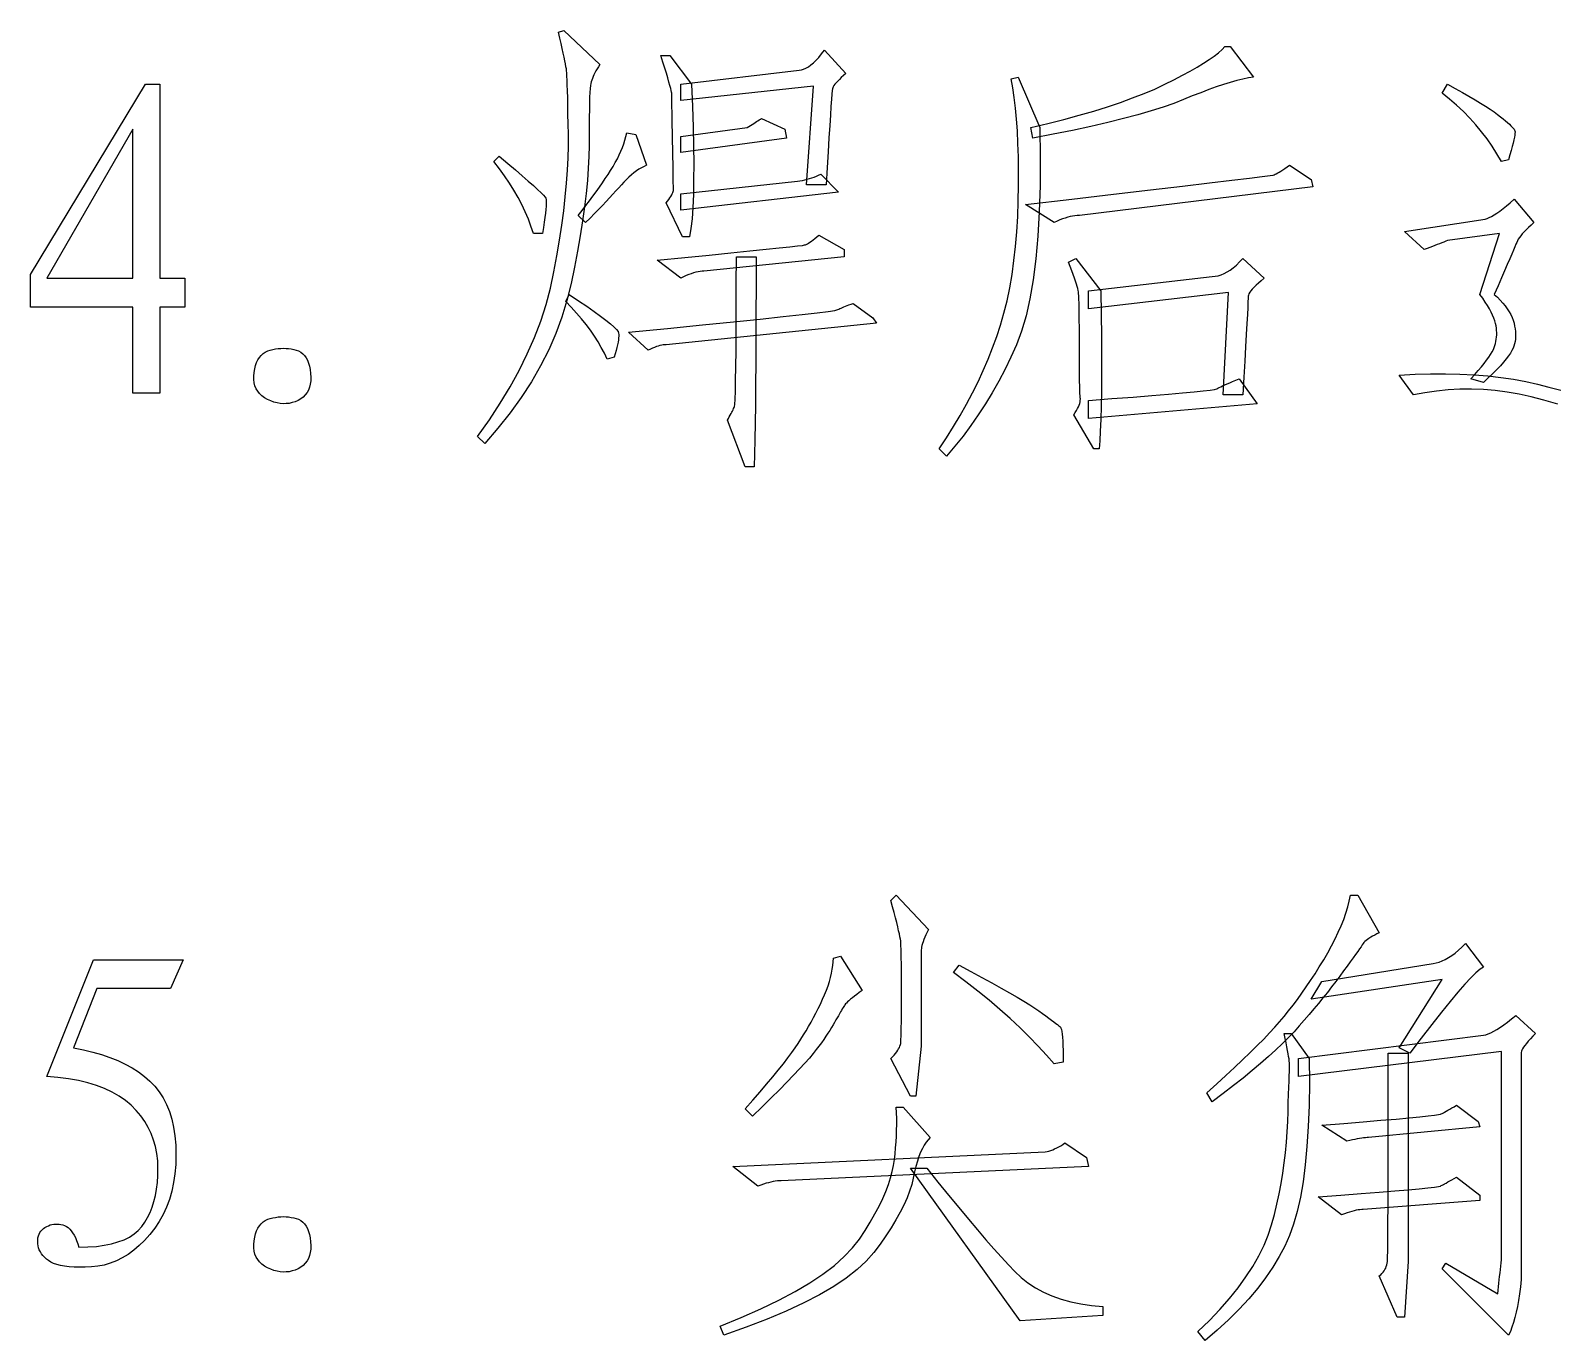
# Model space of a CAD drawing. Extents: x 0 to 420, y 0 to 297.
# Drawn here: x 28.97 to 43.88, y 33.81 to 46.63 of the extents above; entities that cross this region are included whole.
import ezdxf

# ---------------------------------------------------------------- set-up
doc = ezdxf.new("R2010")
doc.units = 0

msp = doc.modelspace()

# ---------------------------------------------------------------- linework, layer by layer
at = {"color": 7, "lineweight": 25}
for points in [[(34.097, 44.268), (34.126, 44.425), (34.151, 44.578), (34.173, 44.725), (34.192, 44.867), (34.207, 45.004), (34.22, 45.136), (34.229, 45.263), (34.235, 45.384), (34.238, 45.501), (34.238, 45.613), (34.236, 45.717), (34.234, 45.812), (34.233, 45.898), (34.231, 45.974), (34.229, 46.041), (34.227, 46.099), (34.226, 46.147), (34.224, 46.186), (34.222, 46.216), (34.22, 46.237), (34.218, 46.255), (34.214, 46.277), (34.21, 46.304), (34.203, 46.335), (34.196, 46.371), (34.188, 46.411), (34.178, 46.455), (34.167, 46.504), (34.155, 46.557), (34.141, 46.615), (34.194, 46.632), (34.546, 46.298), (34.532, 46.277), (34.52, 46.257), (34.508, 46.237), (34.498, 46.218), (34.488, 46.199), (34.48, 46.181), (34.473, 46.163), (34.467, 46.146), (34.462, 46.13), (34.458, 46.114), (34.454, 46.093), (34.451, 46.064), (34.449, 46.026), (34.446, 45.979), (34.444, 45.922), (34.443, 45.857), (34.442, 45.783), (34.441, 45.7), (34.44, 45.608), (34.44, 45.507), (34.438, 45.399), (34.433, 45.284), (34.424, 45.164), (34.412, 45.037), (34.396, 44.905), (34.377, 44.767), (34.354, 44.622), (34.328, 44.472), (34.298, 44.316), (34.264, 44.154), (34.224, 43.989), (34.174, 43.827), (34.115, 43.666), (34.045, 43.507), (33.965, 43.349), (33.876, 43.194), (33.777, 43.04), (33.668, 42.888), (33.549, 42.738), (33.421, 42.589), (33.35, 42.659), (33.465, 42.821), (33.571, 42.983), (33.669, 43.144), (33.757, 43.305), (33.836, 43.466), (33.906, 43.627), (33.967, 43.787), (34.02, 43.948), (34.063, 44.108)], [(35.249, 46.017), (35.248, 46.027), (35.244, 46.043), (35.239, 46.065), (35.232, 46.093), (35.222, 46.127), (35.211, 46.167), (35.197, 46.213), (35.181, 46.264), (35.163, 46.322), (35.143, 46.386), (35.231, 46.386), (35.442, 46.105), (35.451, 45.887), (35.458, 45.685), (35.463, 45.498), (35.465, 45.326), (35.464, 45.169), (35.461, 45.027), (35.456, 44.9), (35.448, 44.789), (35.437, 44.692), (35.424, 44.611), (35.354, 44.611), (35.196, 44.945), (35.209, 44.962), (35.221, 44.978), (35.232, 44.993), (35.241, 45.008), (35.249, 45.022), (35.255, 45.034), (35.26, 45.046), (35.263, 45.057), (35.266, 45.067), (35.266, 45.076), (35.266, 45.089), (35.266, 45.11), (35.265, 45.138), (35.265, 45.174), (35.264, 45.217), (35.263, 45.268), (35.262, 45.327), (35.261, 45.394), (35.259, 45.469), (35.257, 45.551), (35.256, 45.633), (35.254, 45.708), (35.253, 45.774), (35.252, 45.832), (35.251, 45.883), (35.25, 45.925), (35.249, 45.96), (35.249, 45.987), (35.249, 46.006)], [(35.337, 46.105), (36.497, 46.245), (36.518, 46.247), (36.54, 46.253), (36.563, 46.263), (36.587, 46.276), (36.611, 46.294), (36.636, 46.315), (36.662, 46.34), (36.688, 46.369), (36.715, 46.402), (36.743, 46.439), (36.954, 46.21), (36.93, 46.19), (36.909, 46.171), (36.89, 46.153), (36.874, 46.136), (36.859, 46.12), (36.847, 46.106), (36.837, 46.093), (36.83, 46.081), (36.825, 46.07), (36.822, 46.061), (36.82, 46.044), (36.817, 46.009), (36.813, 45.958), (36.808, 45.889), (36.802, 45.804), (36.796, 45.701), (36.788, 45.582), (36.78, 45.445), (36.771, 45.291), (36.76, 45.12), (36.567, 45.12), (36.637, 46.087), (35.337, 45.947)], [(40.944, 46.175), (40.893, 46.167), (40.838, 46.155), (40.779, 46.141), (40.716, 46.123), (40.65, 46.103), (40.579, 46.079), (40.505, 46.053), (40.427, 46.023), (40.344, 45.991), (40.258, 45.955), (40.165, 45.918), (40.059, 45.881), (39.941, 45.844), (39.811, 45.806), (39.67, 45.769), (39.516, 45.731), (39.35, 45.693), (39.173, 45.654), (38.983, 45.616), (38.782, 45.577), (38.764, 45.683), (38.929, 45.722), (39.087, 45.762), (39.237, 45.802), (39.379, 45.843), (39.514, 45.885), (39.641, 45.928), (39.76, 45.971), (39.872, 46.015), (39.977, 46.059), (40.074, 46.105), (40.164, 46.15), (40.247, 46.193), (40.323, 46.234), (40.392, 46.274), (40.454, 46.311), (40.509, 46.347), (40.558, 46.382), (40.6, 46.414), (40.635, 46.445), (40.663, 46.474), (40.715, 46.474)], [(30.239, 46.105), (30.239, 44.206), (30.485, 44.206), (30.485, 43.925), (30.239, 43.925), (30.239, 43.081), (29.975, 43.081), (29.975, 43.925), (28.973, 43.925), (28.973, 44.242), (30.098, 46.105)], [(38.624, 43.556), (38.569, 43.434), (38.512, 43.315), (38.451, 43.199), (38.387, 43.086), (38.32, 42.976), (38.25, 42.868), (38.177, 42.764), (38.101, 42.662), (38.021, 42.562), (37.938, 42.466), (37.868, 42.536), (37.94, 42.646), (38.008, 42.755), (38.073, 42.864), (38.135, 42.974), (38.193, 43.084), (38.248, 43.194), (38.298, 43.304), (38.346, 43.414), (38.39, 43.524), (38.43, 43.635), (38.467, 43.748), (38.501, 43.865), (38.531, 43.987), (38.557, 44.113), (38.58, 44.244), (38.599, 44.379), (38.615, 44.518), (38.627, 44.662), (38.636, 44.81), (38.641, 44.962), (38.644, 45.113), (38.644, 45.258), (38.642, 45.395), (38.638, 45.525), (38.632, 45.648), (38.624, 45.764), (38.614, 45.873), (38.602, 45.975), (38.587, 46.07), (38.571, 46.158), (38.641, 46.175), (38.852, 45.683), (38.856, 45.39), (38.854, 45.114), (38.846, 44.857), (38.833, 44.617), (38.813, 44.395), (38.787, 44.192), (38.755, 44.006), (38.717, 43.838), (38.673, 43.688)], [(42.842, 46.105), (42.917, 46.064), (42.987, 46.025), (43.052, 45.988), (43.111, 45.953), (43.165, 45.92), (43.215, 45.89), (43.259, 45.861), (43.298, 45.835), (43.332, 45.811), (43.361, 45.788), (43.386, 45.768), (43.409, 45.749), (43.429, 45.731), (43.447, 45.715), (43.462, 45.7), (43.475, 45.687), (43.485, 45.675), (43.493, 45.665), (43.499, 45.655), (43.502, 45.648), (43.503, 45.639), (43.502, 45.625), (43.5, 45.608), (43.496, 45.586), (43.491, 45.56), (43.484, 45.53), (43.475, 45.495), (43.465, 45.457), (43.453, 45.414), (43.44, 45.367), (43.37, 45.349), (43.326, 45.425), (43.279, 45.499), (43.229, 45.571), (43.176, 45.641), (43.119, 45.709), (43.06, 45.775), (42.997, 45.839), (42.931, 45.9), (42.862, 45.96), (42.79, 46.017)], [(35.337, 45.595), (35.987, 45.683), (36.004, 45.693), (36.021, 45.703), (36.037, 45.713), (36.052, 45.722), (36.066, 45.731), (36.08, 45.74), (36.093, 45.748), (36.105, 45.756), (36.117, 45.764), (36.128, 45.771), (36.356, 45.665), (36.374, 45.577), (35.337, 45.437)], [(29.975, 44.206), (29.975, 45.665), (29.132, 44.206)], [(34.651, 45.261), (34.675, 45.3), (34.697, 45.338), (34.717, 45.375), (34.735, 45.413), (34.752, 45.45), (34.767, 45.487), (34.78, 45.523), (34.792, 45.559), (34.801, 45.595), (34.809, 45.63), (34.897, 45.613), (35.003, 45.314), (34.978, 45.302), (34.953, 45.289), (34.929, 45.274), (34.904, 45.258), (34.88, 45.239), (34.855, 45.219), (34.83, 45.197), (34.806, 45.173), (34.781, 45.148), (34.757, 45.12), (34.731, 45.091), (34.703, 45.061), (34.673, 45.028), (34.641, 44.994), (34.607, 44.958), (34.571, 44.92), (34.533, 44.88), (34.492, 44.839), (34.45, 44.796), (34.405, 44.751), (34.335, 44.822), (34.373, 44.87), (34.409, 44.918), (34.444, 44.964), (34.478, 45.01), (34.51, 45.054), (34.541, 45.098), (34.571, 45.14), (34.599, 45.182), (34.626, 45.222)], [(33.561, 45.402), (33.645, 45.331), (33.72, 45.267), (33.787, 45.209), (33.845, 45.158), (33.895, 45.114), (33.937, 45.076), (33.97, 45.044), (33.994, 45.019), (34.01, 45.001), (34.018, 44.989), (34.021, 44.977), (34.022, 44.961), (34.022, 44.939), (34.021, 44.913), (34.018, 44.881), (34.014, 44.844), (34.008, 44.802), (34.001, 44.755), (33.993, 44.703), (33.983, 44.646), (33.895, 44.646), (33.872, 44.716), (33.846, 44.786), (33.816, 44.857), (33.783, 44.927), (33.746, 44.997), (33.705, 45.068), (33.661, 45.138), (33.614, 45.208), (33.563, 45.279), (33.508, 45.349)], [(35.337, 45.033), (36.479, 45.156), (36.504, 45.159), (36.528, 45.164), (36.551, 45.169), (36.575, 45.175), (36.598, 45.182), (36.62, 45.189), (36.643, 45.197), (36.665, 45.206), (36.686, 45.216), (36.708, 45.226), (36.883, 45.05), (35.337, 44.874)], [(38.712, 44.927), (39.166, 44.981), (39.574, 45.029), (39.934, 45.071), (40.247, 45.108), (40.513, 45.14), (40.732, 45.166), (40.904, 45.187), (41.029, 45.203), (41.107, 45.213), (41.137, 45.217), (41.145, 45.22), (41.155, 45.224), (41.166, 45.229), (41.18, 45.237), (41.194, 45.246), (41.211, 45.256), (41.23, 45.268), (41.25, 45.282), (41.272, 45.297), (41.296, 45.314), (41.507, 45.173), (41.524, 45.103), (39.239, 44.822), (39.217, 44.821), (39.195, 44.819), (39.172, 44.815), (39.149, 44.81), (39.125, 44.804), (39.1, 44.796), (39.074, 44.787), (39.048, 44.777), (39.021, 44.765), (38.993, 44.751)], [(43.071, 43.222), (43.108, 43.263), (43.142, 43.302), (43.173, 43.338), (43.2, 43.372), (43.225, 43.404), (43.246, 43.434), (43.264, 43.461), (43.279, 43.486), (43.291, 43.509), (43.299, 43.53), (43.306, 43.549), (43.311, 43.569), (43.316, 43.589), (43.319, 43.61), (43.321, 43.631), (43.323, 43.652), (43.323, 43.674), (43.322, 43.696), (43.32, 43.718), (43.317, 43.741), (43.312, 43.764), (43.305, 43.789), (43.295, 43.816), (43.283, 43.845), (43.269, 43.875), (43.252, 43.906), (43.232, 43.939), (43.21, 43.974), (43.186, 44.01), (43.159, 44.048), (43.352, 44.646), (42.842, 44.575), (42.824, 44.568), (42.805, 44.561), (42.785, 44.553), (42.764, 44.545), (42.741, 44.536), (42.718, 44.527), (42.694, 44.518), (42.668, 44.508), (42.642, 44.498), (42.614, 44.488), (42.421, 44.663), (43.212, 44.786), (43.23, 44.792), (43.251, 44.8), (43.274, 44.811), (43.299, 44.826), (43.326, 44.844), (43.355, 44.864), (43.386, 44.889), (43.42, 44.916), (43.455, 44.946), (43.493, 44.98), (43.686, 44.751), (43.659, 44.727), (43.635, 44.704), (43.612, 44.682), (43.592, 44.661), (43.574, 44.641), (43.559, 44.623), (43.545, 44.605), (43.534, 44.588), (43.526, 44.573), (43.519, 44.558), (43.512, 44.54), (43.502, 44.515), (43.488, 44.483), (43.471, 44.443), (43.451, 44.395), (43.427, 44.341), (43.4, 44.279), (43.37, 44.209), (43.336, 44.132), (43.299, 44.048), (43.33, 44.02), (43.358, 43.992), (43.383, 43.964), (43.406, 43.936), (43.427, 43.908), (43.445, 43.879), (43.461, 43.851), (43.474, 43.823), (43.485, 43.795), (43.493, 43.767), (43.499, 43.739), (43.504, 43.712), (43.507, 43.686), (43.508, 43.66), (43.508, 43.635), (43.507, 43.611), (43.503, 43.587), (43.498, 43.564), (43.492, 43.542), (43.484, 43.521), (43.473, 43.498), (43.458, 43.474), (43.439, 43.446), (43.417, 43.417), (43.39, 43.385), (43.359, 43.35), (43.323, 43.313), (43.284, 43.273), (43.241, 43.231), (43.194, 43.187)], [(36.936, 44.417), (35.565, 44.277), (35.547, 44.276), (35.528, 44.274), (35.508, 44.27), (35.486, 44.265), (35.464, 44.259), (35.441, 44.251), (35.416, 44.242), (35.391, 44.232), (35.364, 44.22), (35.337, 44.206), (35.108, 44.382), (35.376, 44.409), (35.616, 44.433), (35.828, 44.455), (36.014, 44.474), (36.172, 44.49), (36.302, 44.503), (36.405, 44.514), (36.481, 44.523), (36.529, 44.528), (36.549, 44.532), (36.557, 44.534), (36.566, 44.538), (36.577, 44.544), (36.589, 44.551), (36.602, 44.56), (36.617, 44.571), (36.633, 44.583), (36.651, 44.596), (36.67, 44.611), (36.69, 44.628), (36.936, 44.488)], [(36.075, 44.417), (36.075, 44.131), (36.074, 43.863), (36.073, 43.612), (36.072, 43.379), (36.07, 43.165), (36.069, 42.968), (36.066, 42.789), (36.064, 42.629), (36.061, 42.486), (36.057, 42.361), (35.969, 42.361), (35.794, 42.818), (35.804, 42.835), (35.813, 42.851), (35.822, 42.866), (35.83, 42.881), (35.838, 42.895), (35.844, 42.907), (35.85, 42.919), (35.855, 42.93), (35.86, 42.94), (35.864, 42.95), (35.867, 42.972), (35.87, 43.022), (35.873, 43.1), (35.875, 43.205), (35.877, 43.338), (35.879, 43.499), (35.88, 43.687), (35.881, 43.903), (35.881, 44.146), (35.882, 44.417)], [(39.186, 42.87), (39.199, 42.891), (39.211, 42.911), (39.221, 42.93), (39.23, 42.948), (39.237, 42.965), (39.242, 42.981), (39.246, 42.997), (39.248, 43.011), (39.249, 43.025), (39.248, 43.037), (39.246, 43.054), (39.245, 43.078), (39.243, 43.11), (39.242, 43.15), (39.241, 43.198), (39.24, 43.254), (39.24, 43.317), (39.239, 43.389), (39.239, 43.469), (39.239, 43.556), (39.239, 43.643), (39.239, 43.723), (39.238, 43.795), (39.238, 43.858), (39.237, 43.914), (39.236, 43.962), (39.235, 44.002), (39.233, 44.034), (39.232, 44.058), (39.23, 44.075), (39.228, 44.088), (39.223, 44.106), (39.218, 44.126), (39.21, 44.15), (39.202, 44.178), (39.191, 44.208), (39.179, 44.242), (39.165, 44.28), (39.15, 44.321), (39.133, 44.365), (39.204, 44.4), (39.45, 44.083), (39.453, 43.853), (39.455, 43.639), (39.456, 43.442), (39.455, 43.262), (39.454, 43.099), (39.452, 42.953), (39.449, 42.823), (39.444, 42.711), (39.439, 42.615), (39.432, 42.536), (39.38, 42.536)], [(39.327, 44.083), (40.54, 44.224), (40.568, 44.226), (40.597, 44.231), (40.626, 44.24), (40.655, 44.252), (40.685, 44.268), (40.715, 44.287), (40.745, 44.31), (40.776, 44.336), (40.807, 44.366), (40.839, 44.4), (41.049, 44.206), (41.019, 44.182), (40.993, 44.16), (40.969, 44.139), (40.948, 44.119), (40.931, 44.101), (40.917, 44.084), (40.906, 44.069), (40.898, 44.054), (40.893, 44.042), (40.891, 44.031), (40.891, 44.011), (40.889, 43.975), (40.887, 43.921), (40.883, 43.851), (40.878, 43.763), (40.872, 43.657), (40.865, 43.535), (40.858, 43.395), (40.849, 43.238), (40.839, 43.064), (40.645, 43.064), (40.698, 44.066), (39.327, 43.908)], [(34.247, 44.048), (34.337, 43.987), (34.418, 43.932), (34.49, 43.881), (34.552, 43.836), (34.605, 43.795), (34.649, 43.76), (34.683, 43.73), (34.708, 43.705), (34.724, 43.685), (34.73, 43.67), (34.731, 43.657), (34.731, 43.641), (34.73, 43.623), (34.727, 43.603), (34.724, 43.58), (34.719, 43.555), (34.712, 43.528), (34.705, 43.499), (34.696, 43.467), (34.686, 43.433), (34.616, 43.415), (34.59, 43.472), (34.56, 43.528), (34.528, 43.584), (34.492, 43.64), (34.453, 43.697), (34.411, 43.753), (34.366, 43.809), (34.318, 43.865), (34.266, 43.922), (34.212, 43.978)], [(34.827, 43.679), (35.208, 43.716), (35.55, 43.75), (35.853, 43.78), (36.116, 43.807), (36.341, 43.831), (36.526, 43.851), (36.672, 43.868), (36.779, 43.882), (36.846, 43.892), (36.875, 43.899), (36.884, 43.904), (36.895, 43.91), (36.907, 43.915), (36.92, 43.921), (36.934, 43.927), (36.95, 43.934), (36.966, 43.94), (36.984, 43.947), (37.004, 43.953), (37.024, 43.96), (37.217, 43.82), (37.253, 43.767), (35.196, 43.556), (35.182, 43.555), (35.166, 43.554), (35.151, 43.551), (35.134, 43.548), (35.117, 43.543), (35.099, 43.537), (35.08, 43.53), (35.061, 43.522), (35.041, 43.513), (35.02, 43.503)], [(31.592, 43.011), (31.564, 42.998), (31.535, 42.989), (31.506, 42.982), (31.477, 42.979), (31.447, 42.978), (31.417, 42.98), (31.387, 42.986), (31.356, 42.994), (31.325, 43.006), (31.294, 43.02), (31.264, 43.037), (31.238, 43.056), (31.215, 43.077), (31.197, 43.1), (31.182, 43.125), (31.17, 43.153), (31.163, 43.182), (31.159, 43.214), (31.158, 43.248), (31.162, 43.284), (31.168, 43.319), (31.177, 43.351), (31.187, 43.381), (31.2, 43.407), (31.215, 43.431), (31.231, 43.451), (31.25, 43.469), (31.271, 43.483), (31.295, 43.495), (31.32, 43.503), (31.346, 43.51), (31.372, 43.514), (31.398, 43.518), (31.424, 43.52), (31.45, 43.521), (31.475, 43.52), (31.5, 43.518), (31.525, 43.514), (31.55, 43.51), (31.575, 43.503), (31.598, 43.495), (31.62, 43.483), (31.639, 43.468), (31.656, 43.45), (31.672, 43.429), (31.685, 43.404), (31.695, 43.376), (31.704, 43.346), (31.711, 43.312), (31.715, 43.275), (31.717, 43.237), (31.716, 43.202), (31.712, 43.17), (31.704, 43.14), (31.694, 43.112), (31.68, 43.087), (31.663, 43.064), (31.642, 43.044), (31.619, 43.026)], [(39.327, 43.011), (39.558, 43.028), (39.765, 43.044), (39.949, 43.058), (40.11, 43.072), (40.247, 43.084), (40.361, 43.094), (40.452, 43.104), (40.519, 43.112), (40.563, 43.119), (40.584, 43.125), (40.594, 43.131), (40.607, 43.138), (40.622, 43.145), (40.64, 43.153), (40.661, 43.163), (40.684, 43.173), (40.71, 43.184), (40.738, 43.196), (40.77, 43.208), (40.803, 43.222), (40.979, 42.976), (39.327, 42.835)], [(37.393, 36.568), (37.41, 36.585), (37.425, 36.602), (37.439, 36.618), (37.451, 36.634), (37.461, 36.649), (37.47, 36.664), (37.478, 36.678), (37.483, 36.691), (37.487, 36.705), (37.49, 36.717), (37.492, 36.733), (37.493, 36.756), (37.494, 36.787), (37.496, 36.825), (37.496, 36.871), (37.497, 36.924), (37.498, 36.984), (37.498, 37.052), (37.499, 37.127), (37.499, 37.209), (37.499, 37.292), (37.498, 37.367), (37.498, 37.436), (37.497, 37.498), (37.496, 37.552), (37.496, 37.6), (37.494, 37.64), (37.493, 37.673), (37.492, 37.7), (37.49, 37.719), (37.487, 37.737), (37.483, 37.76), (37.478, 37.788), (37.47, 37.82), (37.461, 37.857), (37.451, 37.899), (37.439, 37.946), (37.425, 37.997), (37.41, 38.054), (37.393, 38.115), (37.446, 38.167), (37.762, 37.833), (37.749, 37.806), (37.737, 37.78), (37.727, 37.756), (37.717, 37.733), (37.71, 37.712), (37.703, 37.693), (37.698, 37.675), (37.695, 37.659), (37.693, 37.644), (37.692, 37.631), (37.692, 37.611), (37.692, 37.574), (37.692, 37.521), (37.692, 37.451), (37.692, 37.365), (37.692, 37.263), (37.692, 37.145), (37.692, 37.01), (37.692, 36.858), (37.692, 36.691), (37.639, 36.199), (37.587, 36.199)], [(40.54, 36.146), (40.487, 36.234), (40.583, 36.32), (40.673, 36.402), (40.758, 36.481), (40.837, 36.556), (40.911, 36.627), (40.98, 36.695), (41.043, 36.758), (41.1, 36.819), (41.152, 36.875), (41.199, 36.928), (41.243, 36.98), (41.286, 37.034), (41.33, 37.09), (41.373, 37.147), (41.416, 37.207), (41.459, 37.269), (41.502, 37.332), (41.545, 37.398), (41.587, 37.465), (41.63, 37.534), (41.67, 37.604), (41.708, 37.672), (41.742, 37.739), (41.773, 37.804), (41.801, 37.868), (41.826, 37.931), (41.847, 37.992), (41.866, 38.052), (41.881, 38.11), (41.893, 38.167), (41.964, 38.167), (42.174, 37.798), (42.151, 37.788), (42.129, 37.777), (42.109, 37.767), (42.09, 37.756), (42.073, 37.745), (42.058, 37.735), (42.045, 37.724), (42.034, 37.714), (42.024, 37.703), (42.016, 37.693), (42.008, 37.68), (41.996, 37.663), (41.981, 37.642), (41.963, 37.617), (41.942, 37.587), (41.917, 37.553), (41.89, 37.515), (41.859, 37.473), (41.825, 37.427), (41.788, 37.376), (41.748, 37.323), (41.708, 37.27), (41.666, 37.216), (41.623, 37.163), (41.579, 37.108), (41.534, 37.054), (41.487, 36.999), (41.439, 36.943), (41.39, 36.887), (41.34, 36.831), (41.286, 36.774), (41.226, 36.714), (41.16, 36.652), (41.089, 36.587), (41.012, 36.519), (40.929, 36.45), (40.841, 36.377), (40.746, 36.303), (40.646, 36.225)], [(36.725, 37.148), (36.745, 37.193), (36.763, 37.237), (36.779, 37.28), (36.793, 37.322), (36.804, 37.363), (36.814, 37.403), (36.821, 37.442), (36.827, 37.48), (36.83, 37.516), (36.831, 37.552), (36.901, 37.57), (37.112, 37.236), (37.085, 37.215), (37.06, 37.196), (37.038, 37.179), (37.018, 37.163), (37, 37.148), (36.984, 37.134), (36.971, 37.122), (36.96, 37.112), (36.951, 37.103), (36.945, 37.095), (36.939, 37.087), (36.933, 37.078), (36.926, 37.067), (36.918, 37.054), (36.91, 37.04), (36.901, 37.024), (36.891, 37.007), (36.88, 36.988), (36.869, 36.968), (36.857, 36.946), (36.844, 36.922), (36.83, 36.897), (36.814, 36.872), (36.797, 36.844), (36.778, 36.816), (36.758, 36.786), (36.737, 36.756), (36.714, 36.723), (36.689, 36.69), (36.664, 36.656), (36.634, 36.617), (36.597, 36.573), (36.552, 36.523), (36.501, 36.467), (36.442, 36.405), (36.376, 36.337), (36.303, 36.263), (36.222, 36.183), (36.135, 36.097), (36.04, 36.005), (35.969, 36.075), (36.044, 36.161), (36.114, 36.242), (36.178, 36.318), (36.238, 36.389), (36.292, 36.456), (36.342, 36.517), (36.386, 36.574), (36.425, 36.627), (36.459, 36.674), (36.488, 36.717), (36.514, 36.758), (36.54, 36.799), (36.565, 36.841), (36.589, 36.883), (36.613, 36.926), (36.637, 36.969), (36.66, 37.013), (36.682, 37.057), (36.704, 37.102)], [(42.368, 36.673), (42.79, 37.341), (41.507, 37.148), (41.612, 37.324), (42.702, 37.499), (42.73, 37.504), (42.759, 37.513), (42.789, 37.524), (42.82, 37.539), (42.851, 37.556), (42.883, 37.577), (42.916, 37.601), (42.949, 37.629), (42.983, 37.659), (43.018, 37.693), (43.194, 37.464), (43.161, 37.443), (43.12, 37.408), (43.07, 37.359), (43.011, 37.295), (42.944, 37.218), (42.867, 37.127), (42.782, 37.021), (42.688, 36.902), (42.585, 36.768), (42.473, 36.62)], [(30.221, 35.495), (30.219, 35.568), (30.211, 35.638), (30.198, 35.706), (30.179, 35.771), (30.155, 35.834), (30.126, 35.894), (30.092, 35.952), (30.053, 36.007), (30.008, 36.06), (29.958, 36.111), (29.902, 36.158), (29.84, 36.201), (29.773, 36.239), (29.699, 36.274), (29.619, 36.304), (29.534, 36.33), (29.442, 36.352), (29.345, 36.369), (29.241, 36.383), (29.132, 36.392), (29.589, 37.534), (30.467, 37.534), (30.344, 37.253), (29.624, 37.253), (29.395, 36.673), (29.491, 36.654), (29.583, 36.632), (29.669, 36.607), (29.751, 36.579), (29.828, 36.548), (29.9, 36.514), (29.968, 36.477), (30.031, 36.437), (30.089, 36.394), (30.142, 36.348), (30.191, 36.298), (30.234, 36.243), (30.272, 36.183), (30.305, 36.119), (30.333, 36.049), (30.356, 35.975), (30.374, 35.895), (30.387, 35.811), (30.395, 35.721), (30.397, 35.627), (30.395, 35.532), (30.387, 35.441), (30.374, 35.354), (30.356, 35.27), (30.333, 35.19), (30.305, 35.114), (30.272, 35.041), (30.234, 34.972), (30.191, 34.907), (30.142, 34.845), (30.091, 34.788), (30.038, 34.737), (29.984, 34.691), (29.928, 34.651), (29.872, 34.617), (29.814, 34.588), (29.755, 34.564), (29.695, 34.547), (29.634, 34.535), (29.571, 34.529), (29.51, 34.526), (29.453, 34.525), (29.4, 34.527), (29.352, 34.53), (29.307, 34.535), (29.267, 34.542), (29.231, 34.551), (29.2, 34.562), (29.172, 34.575), (29.149, 34.59), (29.129, 34.606), (29.111, 34.623), (29.095, 34.64), (29.082, 34.658), (29.07, 34.676), (29.06, 34.695), (29.053, 34.714), (29.048, 34.734), (29.045, 34.754), (29.044, 34.775), (29.044, 34.795), (29.047, 34.814), (29.052, 34.832), (29.058, 34.849), (29.066, 34.865), (29.075, 34.879), (29.087, 34.892), (29.1, 34.904), (29.115, 34.915), (29.132, 34.924), (29.149, 34.932), (29.167, 34.939), (29.184, 34.943), (29.202, 34.947), (29.219, 34.948), (29.237, 34.948), (29.255, 34.947), (29.272, 34.944), (29.29, 34.939), (29.307, 34.933), (29.325, 34.924), (29.341, 34.913), (29.357, 34.899), (29.372, 34.882), (29.386, 34.863), (29.4, 34.84), (29.413, 34.815), (29.425, 34.787), (29.437, 34.756), (29.448, 34.722), (29.536, 34.724), (29.619, 34.73), (29.695, 34.74), (29.766, 34.754), (29.83, 34.773), (29.889, 34.795), (29.941, 34.821), (29.988, 34.851), (30.029, 34.886), (30.063, 34.924), (30.093, 34.966), (30.12, 35.012), (30.144, 35.06), (30.164, 35.113), (30.182, 35.168), (30.196, 35.227), (30.207, 35.289), (30.215, 35.354), (30.22, 35.423)], [(38.993, 36.515), (38.917, 36.603), (38.835, 36.691), (38.749, 36.78), (38.658, 36.869), (38.562, 36.959), (38.461, 37.049), (38.355, 37.139), (38.245, 37.229), (38.129, 37.32), (38.008, 37.411), (38.061, 37.482), (38.177, 37.42), (38.284, 37.363), (38.383, 37.309), (38.473, 37.258), (38.556, 37.211), (38.63, 37.169), (38.695, 37.129), (38.753, 37.094), (38.802, 37.062), (38.843, 37.034), (38.879, 37.008), (38.911, 36.985), (38.94, 36.964), (38.966, 36.945), (38.988, 36.928), (39.008, 36.913), (39.024, 36.901), (39.037, 36.89), (39.048, 36.882), (39.054, 36.875), (39.059, 36.867), (39.064, 36.853), (39.068, 36.833), (39.071, 36.808), (39.074, 36.776), (39.077, 36.739), (39.078, 36.696), (39.08, 36.647), (39.08, 36.593), (39.081, 36.533)], [(43.335, 34.265), (43.338, 34.3), (43.342, 34.335), (43.345, 34.369), (43.349, 34.403), (43.352, 34.436), (43.356, 34.47), (43.359, 34.502), (43.363, 34.535), (43.366, 34.567), (43.37, 34.599), (43.37, 36.638), (41.383, 36.392), (41.383, 36.568), (43.194, 36.796), (43.216, 36.801), (43.24, 36.81), (43.267, 36.821), (43.295, 36.836), (43.326, 36.853), (43.359, 36.874), (43.393, 36.898), (43.43, 36.926), (43.469, 36.956), (43.51, 36.99), (43.704, 36.814), (43.677, 36.787), (43.653, 36.761), (43.632, 36.738), (43.614, 36.717), (43.598, 36.697), (43.586, 36.68), (43.576, 36.664), (43.569, 36.651), (43.565, 36.639), (43.563, 36.629), (43.563, 36.599), (43.563, 36.526), (43.563, 36.411), (43.563, 36.252), (43.563, 36.051), (43.563, 35.808), (43.563, 35.521), (43.563, 35.192), (43.563, 34.82), (43.563, 34.406), (43.556, 34.334), (43.547, 34.266), (43.537, 34.201), (43.527, 34.141), (43.515, 34.085), (43.502, 34.032), (43.488, 33.984), (43.473, 33.939), (43.457, 33.898), (43.44, 33.861), (42.79, 34.511), (42.825, 34.564)], [(41.12, 34.942), (41.147, 35.042), (41.171, 35.142), (41.193, 35.243), (41.213, 35.344), (41.23, 35.445), (41.244, 35.546), (41.256, 35.647), (41.266, 35.749), (41.273, 35.851), (41.278, 35.952), (41.281, 36.05), (41.284, 36.138), (41.287, 36.217), (41.289, 36.287), (41.291, 36.348), (41.293, 36.4), (41.294, 36.442), (41.295, 36.476), (41.295, 36.5), (41.296, 36.515), (41.295, 36.527), (41.293, 36.544), (41.291, 36.564), (41.287, 36.588), (41.282, 36.616), (41.277, 36.648), (41.27, 36.684), (41.262, 36.723), (41.253, 36.766), (41.243, 36.814), (41.313, 36.814), (41.489, 36.568), (41.49, 36.332), (41.487, 36.11), (41.479, 35.902), (41.466, 35.708), (41.449, 35.528), (41.428, 35.362), (41.402, 35.21), (41.371, 35.071), (41.335, 34.947), (41.296, 34.836), (41.249, 34.733), (41.195, 34.629), (41.133, 34.526), (41.062, 34.423), (40.984, 34.32), (40.897, 34.217), (40.802, 34.115), (40.699, 34.012), (40.588, 33.91), (40.469, 33.808), (40.399, 33.896), (40.511, 34.004), (40.614, 34.112), (40.708, 34.219), (40.793, 34.325), (40.869, 34.43), (40.937, 34.534), (40.996, 34.637), (41.046, 34.74), (41.087, 34.841)], [(42.174, 34.441), (42.188, 34.452), (42.2, 34.463), (42.211, 34.476), (42.221, 34.489), (42.229, 34.502), (42.237, 34.517), (42.243, 34.532), (42.248, 34.548), (42.251, 34.564), (42.254, 34.581), (42.255, 34.618), (42.257, 34.691), (42.258, 34.802), (42.259, 34.95), (42.26, 35.135), (42.261, 35.358), (42.262, 35.617), (42.262, 35.914), (42.262, 36.249), (42.262, 36.62), (42.456, 36.62), (42.456, 34.581), (42.421, 34.036), (42.35, 34.036)], [(35.758, 33.861), (35.723, 33.949), (35.93, 34.033), (36.121, 34.118), (36.296, 34.202), (36.456, 34.287), (36.6, 34.373), (36.728, 34.458), (36.841, 34.543), (36.938, 34.629), (37.02, 34.715), (37.086, 34.801), (37.141, 34.886), (37.192, 34.968), (37.237, 35.047), (37.278, 35.123), (37.314, 35.197), (37.345, 35.267), (37.371, 35.335), (37.392, 35.4), (37.408, 35.462), (37.42, 35.522), (37.428, 35.58), (37.435, 35.637), (37.44, 35.695), (37.445, 35.752), (37.448, 35.81), (37.45, 35.867), (37.451, 35.924), (37.451, 35.98), (37.449, 36.037), (37.446, 36.093), (37.516, 36.093), (37.78, 35.794), (37.759, 35.774), (37.74, 35.75), (37.721, 35.722), (37.703, 35.689), (37.685, 35.651), (37.669, 35.61), (37.654, 35.564), (37.639, 35.513), (37.626, 35.458), (37.613, 35.399), (37.598, 35.336), (37.578, 35.271), (37.552, 35.204), (37.522, 35.134), (37.486, 35.063), (37.444, 34.988), (37.398, 34.912), (37.346, 34.833), (37.289, 34.752), (37.226, 34.669), (37.153, 34.585), (37.063, 34.502), (36.958, 34.419), (36.835, 34.337), (36.697, 34.256), (36.542, 34.176), (36.37, 34.096), (36.183, 34.017), (35.979, 33.938)], [(41.612, 35.917), (41.826, 35.934), (42.018, 35.95), (42.189, 35.964), (42.338, 35.976), (42.465, 35.988), (42.57, 35.997), (42.653, 36.006), (42.714, 36.013), (42.754, 36.019), (42.772, 36.023), (42.78, 36.027), (42.79, 36.032), (42.801, 36.038), (42.814, 36.045), (42.829, 36.054), (42.846, 36.063), (42.864, 36.073), (42.885, 36.085), (42.907, 36.097), (42.93, 36.111), (43.141, 35.952), (43.159, 35.9), (42.069, 35.794), (42.054, 35.794), (42.038, 35.793), (42.02, 35.791), (42.002, 35.789), (41.981, 35.785), (41.959, 35.782), (41.936, 35.777), (41.912, 35.772), (41.885, 35.766), (41.858, 35.759)], [(39.098, 35.742), (39.309, 35.601), (39.327, 35.513), (36.321, 35.372), (36.303, 35.372), (36.284, 35.37), (36.263, 35.368), (36.242, 35.364), (36.22, 35.359), (36.197, 35.353), (36.172, 35.347), (36.147, 35.339), (36.12, 35.33), (36.092, 35.32), (35.846, 35.513), (38.905, 35.654), (38.923, 35.658), (38.941, 35.663), (38.959, 35.669), (38.978, 35.676), (38.997, 35.684), (39.017, 35.694), (39.037, 35.704), (39.057, 35.715), (39.077, 35.728)], [(39.467, 34.142), (39.467, 34.054), (38.659, 34.001), (37.587, 35.495), (37.745, 35.495), (37.855, 35.359), (37.959, 35.23), (38.059, 35.109), (38.153, 34.996), (38.241, 34.891), (38.325, 34.794), (38.403, 34.705), (38.476, 34.624), (38.544, 34.55), (38.606, 34.485), (38.669, 34.426), (38.736, 34.373), (38.809, 34.325), (38.887, 34.282), (38.971, 34.245), (39.06, 34.214), (39.154, 34.188), (39.253, 34.167), (39.358, 34.152)], [(41.577, 35.214), (41.798, 35.231), (41.996, 35.247), (42.172, 35.261), (42.325, 35.273), (42.456, 35.284), (42.564, 35.294), (42.65, 35.303), (42.713, 35.31), (42.754, 35.315), (42.772, 35.32), (42.78, 35.324), (42.79, 35.329), (42.801, 35.335), (42.814, 35.342), (42.829, 35.35), (42.846, 35.36), (42.864, 35.37), (42.885, 35.382), (42.907, 35.394), (42.93, 35.408), (43.159, 35.232), (43.159, 35.179), (42.016, 35.091), (42.002, 35.091), (41.985, 35.089), (41.968, 35.086), (41.949, 35.083), (41.928, 35.078), (41.907, 35.072), (41.883, 35.065), (41.859, 35.057), (41.833, 35.048), (41.805, 35.038)], [(31.592, 34.511), (31.564, 34.498), (31.535, 34.489), (31.506, 34.482), (31.477, 34.479), (31.447, 34.478), (31.417, 34.48), (31.387, 34.486), (31.356, 34.494), (31.325, 34.506), (31.294, 34.52), (31.264, 34.537), (31.238, 34.556), (31.215, 34.577), (31.197, 34.6), (31.182, 34.625), (31.17, 34.653), (31.163, 34.682), (31.159, 34.714), (31.158, 34.748), (31.162, 34.784), (31.168, 34.819), (31.177, 34.851), (31.187, 34.881), (31.2, 34.907), (31.215, 34.931), (31.231, 34.951), (31.25, 34.969), (31.271, 34.983), (31.295, 34.995), (31.32, 35.003), (31.346, 35.01), (31.372, 35.014), (31.398, 35.018), (31.424, 35.02), (31.45, 35.021), (31.475, 35.02), (31.5, 35.018), (31.525, 35.014), (31.55, 35.01), (31.575, 35.003), (31.598, 34.995), (31.62, 34.983), (31.639, 34.968), (31.656, 34.95), (31.672, 34.929), (31.685, 34.904), (31.695, 34.876), (31.704, 34.846), (31.711, 34.812), (31.715, 34.775), (31.717, 34.737), (31.716, 34.702), (31.712, 34.67), (31.704, 34.64), (31.694, 34.612), (31.68, 34.587), (31.663, 34.564), (31.642, 34.544), (31.619, 34.526)]]:
    msp.add_lwpolyline(points, close=True, dxfattribs=at)
msp.add_lwpolyline([(43.92, 42.975), (43.784, 43.014), (43.66, 43.046), (43.542, 43.072), (43.425, 43.092), (43.309, 43.107), (43.193, 43.117), (43.078, 43.121), (42.963, 43.12), (42.848, 43.114), (42.735, 43.102), (42.621, 43.086), (42.508, 43.064), (42.368, 43.257), (42.524, 43.266), (42.675, 43.27), (42.822, 43.271), (42.964, 43.268), (43.102, 43.262), (43.235, 43.251), (43.363, 43.236), (43.487, 43.218), (43.607, 43.195), (43.721, 43.169), (43.835, 43.141), (43.951, 43.111)], dxfattribs=at)

doc.saveas('drawing.dxf')
